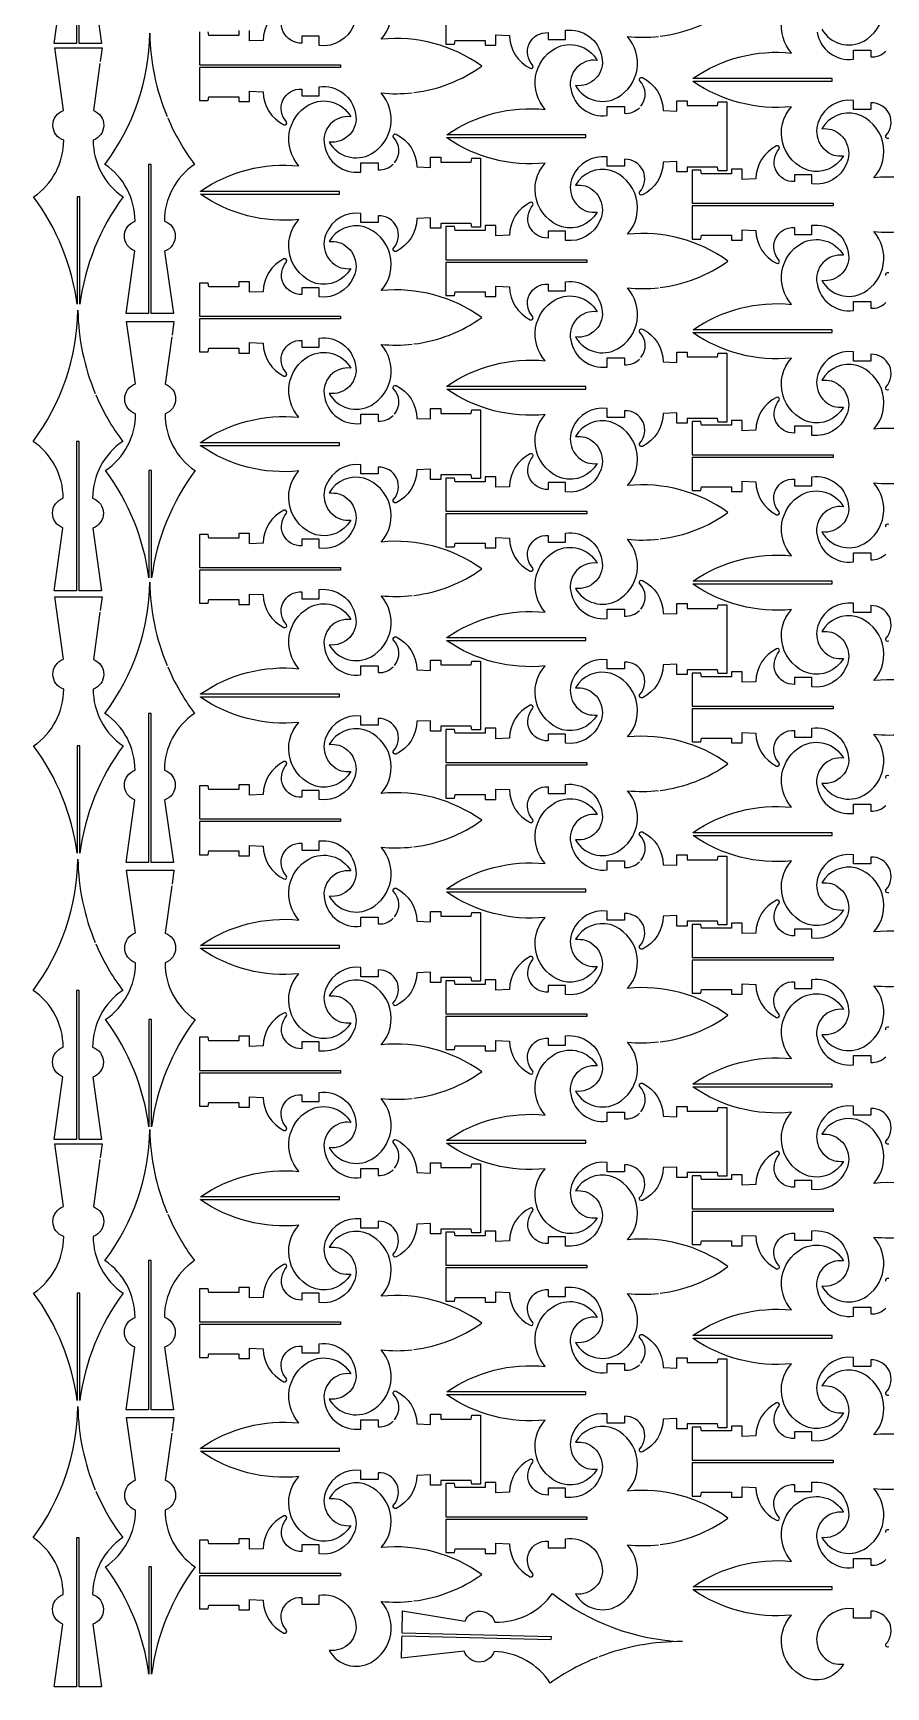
# Model space of a CAD drawing. Header units: millimetres. Extents: x 0 to 982, y 0 to 1994.
# Drawn here: x 0 to 499, y 5 to 972 of the extents above; entities that cross this region are included whole.
import ezdxf

# ---------------------------------------------------------------- set-up
doc = ezdxf.new("R2010")
doc.units = ezdxf.units.MM
doc.layers.get('0').update_dxf_attribs({"color": 70})

msp = doc.modelspace()

# ---------------------------------------------------------------- linework, layer by layer
for points in [[(36.68, 1080.13, 0.060023), (52.37, 1052.91, 0.24714), (34.78, 1019.75), (34.79, 1019.74, -0.716421), (34.91, 1002.25), (34.9, 1002.24), (40.02, 965.63, 0.000082), (26.96, 965.63), (26.96, 1052.9), (25.41, 1052.9), (25.41, 965.63), (12.35, 965.63), (17.48, 1002.28), (17.47, 1002.29, -0.706462), (17.58, 1019.7), (17.59, 1019.71, 0.248519), (0, 1052.91, 0.158189), (26.18, 1129.63, 0.095578), (36.35, 1080.93)], [(222.63, 936.88, 0.125752), (262.24, 952.38, 0.183089), (203.44, 968.08, 0.543378), (193.53, 1005.35, 0.342025)], [(461.1, 973.98, 0.411255), (485.63, 966.98, 0.476881), (491.44, 1002.67, 0.053172)], [(146.66, 986.67, 0.285476), (134.52, 967.43), (126.49, 967.09), (126.49, 973.15)], [(500.17, 910.04, -0.693962), (498.59, 911.73, 0.668348), (489.75, 930.89), (489.75, 926.91), (479.55, 926.91), (479.55, 932.26, 0.342044), (459.35, 920.44, 0.442806), (468, 900.39, 0.070962), (473.73, 899.94, -0.342025), (453.3, 891.35, -0.543378), (443.4, 928.63, -0.178253), (385.9, 943.4), (385.9, 943.56), (467.11, 943.56), (467.11, 945.11), (385.9, 945.11), (385.9, 945.25, -0.178238), (443.4, 960.03, -0.476881), (449.2, 995.73, -0.411255)], [(187.49, 976.27, -0.342044), (167.28, 964.45), (167.28, 969.8), (157.09, 969.8), (157.09, 965.82, -0.668348), (148.24, 984.98, 0.693962)], [(241.24, 984.6), (241.24, 965.26), (246.29, 965.26), (246.76, 967.42), (264.37, 967.42), (264.37, 964.61), (270.49, 964.61), (270.49, 970.66), (278.52, 970.32, 0.285657), (290.66, 951.08, 0.693962), (292.24, 952.77, -0.690194), (301.09, 971.93), (301.09, 967.95), (311.28, 967.95), (311.28, 973.3, -0.402273), (332.54, 957.53, -0.514022), (317.1, 940.98, 0.411255), (341.63, 933.98, 0.476881), (347.44, 969.67, 0.053172), (365.66, 969.77)], [(366.63, 969.88, 0.125752), (406.24, 985.38, 0.183089)], [(78.68, 922.13, 0.060023), (94.37, 894.91, 0.24714), (76.78, 861.75), (76.79, 861.74, -0.716421), (76.91, 844.25), (76.9, 844.24), (82.02, 807.63, 0.000082), (68.96, 807.63), (68.96, 894.9), (67.41, 894.9), (67.41, 807.63), (54.35, 807.63), (59.48, 844.28), (59.47, 844.29, -0.706462), (59.58, 861.7), (59.59, 861.71, 0.248519), (42, 894.91, 0.158189), (68.18, 971.63, 0.095578), (78.35, 922.93)], [(97.24, 972.5), (97.24, 953.15), (179.73, 953.15), (179.73, 951.6), (97.24, 951.6), (97.24, 932.26), (102.29, 932.26), (102.76, 934.42), (120.37, 934.42), (120.37, 931.61), (126.49, 931.61), (126.49, 937.66), (134.52, 937.32, 0.285657), (146.66, 918.08, 0.693962), (148.24, 919.77, -0.690194), (157.09, 938.93), (157.09, 934.95), (167.28, 934.95), (167.28, 940.3, -0.402273), (188.54, 924.53, -0.514022), (173.1, 907.98, 0.411255), (197.63, 900.98, 0.476881), (203.44, 936.67, 0.053172), (221.66, 936.77)], [(458.3, 972.18, 0.402273), (479.55, 956.41), (479.55, 961.76), (489.75, 961.76), (489.75, 957.77, 0.217338), (498.52, 961.06)], [(39.08, 953.98), (35.23, 926.48), (35.24, 926.46, -0.706462), (35.13, 909.06), (35.12, 909.05, 0.248519), (52.7, 875.85, 0.127449), (27.29, 813.08), (27.29, 875.85), (25.74, 875.85), (25.74, 813.08, 0.127449), (0.33, 875.85, 0.24714), (17.92, 909.01), (17.91, 909.02, -0.716421), (17.79, 926.5), (17.8, 926.52), (12.68, 963.13), (40.36, 963.13), (39.23, 955.1)], [(355.28, 928.9, 0.382105), (354.59, 943.94, -0.693962), (356.17, 945.62, -0.285657), (368.31, 926.39), (376.34, 926.05), (376.34, 932.1), (382.46, 932.1), (382.46, 929.29), (400.07, 929.29), (400.54, 931.45), (405.59, 931.45), (405.59, 891.21), (400.54, 891.21), (400.07, 893.37), (382.46, 893.37), (382.46, 890.56), (376.34, 890.56), (376.34, 896.61), (368.31, 896.27, -0.285476), (356.17, 877.04, -0.693962), (354.59, 878.73, 0.668348), (345.75, 897.89), (345.75, 893.91), (335.55, 893.91), (335.55, 899.26, 0.342044), (315.35, 887.44, 0.442806), (324, 867.39, 0.070962), (329.73, 866.94, -0.342025), (309.3, 858.35, -0.543378), (299.4, 895.63, -0.178253), (241.9, 910.4), (241.9, 910.56), (323.11, 910.56), (323.11, 912.11), (241.9, 912.11), (241.9, 912.25, -0.178238), (299.4, 927.03, -0.476881), (305.2, 962.73, -0.411255), (329.73, 955.73, 0.514022), (314.3, 939.18, 0.402273), (335.55, 923.41), (335.55, 928.76), (345.75, 928.76), (345.75, 924.77, 0.217338), (354.52, 928.06)], [(211.28, 895.9, 0.382105), (210.59, 910.94, -0.693962), (212.17, 912.62, -0.285657), (224.31, 893.39), (232.34, 893.05), (232.34, 899.1), (238.46, 899.1), (238.46, 896.29), (256.07, 896.29), (256.54, 898.45), (261.59, 898.45), (261.59, 858.21), (256.54, 858.21), (256.07, 860.37), (238.46, 860.37), (238.46, 857.56), (232.34, 857.56), (232.34, 863.61), (224.31, 863.27, -0.285476), (212.17, 844.04, -0.693962), (210.59, 845.73, 0.668348), (201.75, 864.89), (201.75, 860.91), (191.55, 860.91), (191.55, 866.26, 0.342044), (171.35, 854.44, 0.442806), (180, 834.39, 0.070962), (185.73, 833.94, -0.342025), (165.3, 825.35, -0.543378), (155.4, 862.63, -0.178253), (97.9, 877.4), (97.9, 877.56), (179.11, 877.56), (179.11, 879.11), (97.9, 879.11), (97.9, 879.25, -0.178238), (155.4, 894.03, -0.476881), (161.2, 929.73, -0.411255), (185.73, 922.73, 0.514022), (170.3, 906.18, 0.402273), (191.55, 890.41), (191.55, 895.76), (201.75, 895.76), (201.75, 891.77, 0.217338), (210.52, 895.06)], [(550.24, 871.38, 0.183089), (491.44, 887.08, 0.543378), (481.53, 924.35, 0.342025), (461.1, 915.77, -0.070962), (466.83, 915.32, -0.442806), (475.49, 895.27, -0.342044), (455.28, 883.45), (455.28, 888.8), (445.09, 888.8), (445.09, 884.82, -0.668348), (436.24, 903.98, 0.693962), (434.66, 905.67, 0.285476), (422.52, 886.43), (414.49, 886.09), (414.49, 892.15), (408.37, 892.15), (408.37, 889.33), (390.76, 889.33), (390.29, 891.5), (385.24, 891.5), (385.24, 872.15), (467.73, 872.15), (467.73, 870.6), (385.24, 870.6), (385.24, 851.26), (390.29, 851.26), (390.76, 853.42), (408.37, 853.42), (408.37, 850.61), (414.49, 850.61), (414.49, 856.66), (422.52, 856.32, 0.285657), (434.66, 837.08, 0.693962), (436.24, 838.77, -0.690194), (445.09, 857.93), (445.09, 853.95), (455.28, 853.95), (455.28, 859.3, -0.402273), (476.54, 843.53, -0.514022), (461.1, 826.98, 0.411255), (485.63, 819.98, 0.476881), (491.44, 855.67, 0.053172), (509.66, 855.77)], [(366.63, 822.88, 0.125752), (406.24, 838.38, 0.183089), (347.44, 854.08, 0.543378), (337.53, 891.35, 0.342025), (317.1, 882.77, -0.070962), (322.83, 882.32, -0.442806), (331.49, 862.27, -0.342044), (311.28, 850.45), (311.28, 855.8), (301.09, 855.8), (301.09, 851.82, -0.668348), (292.24, 870.98, 0.693962), (290.66, 872.67, 0.285476), (278.52, 853.43), (270.49, 853.09), (270.49, 859.15), (264.37, 859.15), (264.37, 856.33), (246.76, 856.33), (246.29, 858.5), (241.24, 858.5), (241.24, 839.15), (323.73, 839.15), (323.73, 837.6), (241.24, 837.6), (241.24, 818.26), (246.29, 818.26), (246.76, 820.42), (264.37, 820.42), (264.37, 817.61), (270.49, 817.61), (270.49, 823.66), (278.52, 823.32, 0.285657), (290.66, 804.08, 0.693962), (292.24, 805.77, -0.690194), (301.09, 824.93), (301.09, 820.95), (311.28, 820.95), (311.28, 826.3, -0.402273), (332.54, 810.53, -0.514022), (317.1, 793.98, 0.411255), (341.63, 786.98, 0.476881), (347.44, 822.67, 0.053172), (365.66, 822.77)], [(222.63, 789.88, 0.125752), (262.24, 805.38, 0.183089), (203.44, 821.08, 0.543378), (193.53, 858.35, 0.342025), (173.1, 849.77, -0.070962), (178.83, 849.32, -0.442806), (187.49, 829.27, -0.342044), (167.28, 817.45), (167.28, 822.8), (157.09, 822.8), (157.09, 818.82, -0.668348), (148.24, 837.98, 0.693962), (146.66, 839.67, 0.285476), (134.52, 820.43), (126.49, 820.09), (126.49, 826.15), (120.37, 826.15), (120.37, 823.33), (102.76, 823.33), (102.29, 825.5), (97.24, 825.5), (97.24, 806.15), (179.73, 806.15), (179.73, 804.6), (97.24, 804.6), (97.24, 785.26), (102.29, 785.26), (102.76, 787.42), (120.37, 787.42), (120.37, 784.61), (126.49, 784.61), (126.49, 790.66), (134.52, 790.32, 0.285657), (146.66, 771.08, 0.693962), (148.24, 772.77, -0.690194), (157.09, 791.93), (157.09, 787.95), (167.28, 787.95), (167.28, 793.3, -0.402273), (188.54, 777.53, -0.514022), (173.1, 760.98, 0.411255), (197.63, 753.98, 0.476881), (203.44, 789.67, 0.053172), (221.66, 789.77)], [(500.17, 763.04, -0.693962), (498.59, 764.73, 0.668348), (489.75, 783.89), (489.75, 779.91), (479.55, 779.91), (479.55, 785.26, 0.342044), (459.35, 773.44, 0.442806), (468, 753.39, 0.070962), (473.73, 752.94, -0.342025), (453.3, 744.35, -0.543378), (443.4, 781.63, -0.178253), (385.9, 796.4), (385.9, 796.56), (467.11, 796.56), (467.11, 798.11), (385.9, 798.11), (385.9, 798.25, -0.178238), (443.4, 813.03, -0.476881), (449.2, 848.73, -0.411255), (473.73, 841.73, 0.514022), (458.3, 825.18, 0.402273), (479.55, 809.41), (479.55, 814.76), (489.75, 814.76), (489.75, 810.77, 0.217338), (498.52, 814.06)], [(498.59, 829.94, -0.693962), (500.17, 831.62, -0.285657)], [(355.28, 781.9, 0.382105), (354.59, 796.94, -0.693962), (356.17, 798.62, -0.285657), (368.31, 779.39), (376.34, 779.05), (376.34, 785.1), (382.46, 785.1), (382.46, 782.29), (400.07, 782.29), (400.54, 784.45), (405.59, 784.45), (405.59, 744.21), (400.54, 744.21), (400.07, 746.37), (382.46, 746.37), (382.46, 743.56), (376.34, 743.56), (376.34, 749.61), (368.31, 749.27, -0.285476), (356.17, 730.04, -0.693962), (354.59, 731.73, 0.668348), (345.75, 750.89), (345.75, 746.91), (335.55, 746.91), (335.55, 752.26, 0.342044), (315.35, 740.44, 0.442806), (324, 720.39, 0.070962), (329.73, 719.94, -0.342025), (309.3, 711.35, -0.543378), (299.4, 748.63, -0.178253), (241.9, 763.4), (241.9, 763.56), (323.11, 763.56), (323.11, 765.11), (241.9, 765.11), (241.9, 765.25, -0.178238), (299.4, 780.03, -0.476881), (305.2, 815.73, -0.411255), (329.73, 808.73, 0.514022), (314.3, 792.18, 0.402273), (335.55, 776.41), (335.55, 781.76), (345.75, 781.76), (345.75, 777.77, 0.217338), (354.52, 781.06)], [(36.68, 760.13, 0.060023), (52.37, 732.91, 0.24714), (34.78, 699.75), (34.79, 699.74, -0.716421), (34.91, 682.25), (34.9, 682.24), (40.02, 645.63, 0.000082), (26.96, 645.63), (26.96, 732.9), (25.41, 732.9), (25.41, 645.63), (12.35, 645.63), (17.48, 682.28), (17.47, 682.29, -0.706462), (17.58, 699.7), (17.59, 699.71, 0.248519), (0, 732.91, 0.158189), (26.18, 809.63, 0.095578), (36.35, 760.93)], [(81.08, 793.98), (77.23, 766.48), (77.24, 766.46, -0.706462), (77.13, 749.06), (77.12, 749.05, 0.248519), (94.7, 715.85, 0.127449), (69.29, 653.08), (69.29, 715.85), (67.74, 715.85), (67.74, 653.08, 0.127449), (42.33, 715.85, 0.24714), (59.92, 749.01), (59.91, 749.02, -0.716421), (59.79, 766.5), (59.8, 766.52), (54.68, 803.13), (82.36, 803.13), (81.23, 795.1)], [(211.28, 748.9, 0.382105), (210.59, 763.94, -0.693962), (212.17, 765.62, -0.285657), (224.31, 746.39), (232.34, 746.05), (232.34, 752.1), (238.46, 752.1), (238.46, 749.29), (256.07, 749.29), (256.54, 751.45), (261.59, 751.45), (261.59, 711.21), (256.54, 711.21), (256.07, 713.37), (238.46, 713.37), (238.46, 710.56), (232.34, 710.56), (232.34, 716.61), (224.31, 716.27, -0.285476), (212.17, 697.04, -0.693962), (210.59, 698.73, 0.668348), (201.75, 717.89), (201.75, 713.91), (191.55, 713.91), (191.55, 719.26, 0.342044), (171.35, 707.44, 0.442806), (180, 687.39, 0.070962), (185.73, 686.94, -0.342025), (165.3, 678.35, -0.543378), (155.4, 715.63, -0.178253), (97.9, 730.4), (97.9, 730.56), (179.11, 730.56), (179.11, 732.11), (97.9, 732.11), (97.9, 732.25, -0.178238), (155.4, 747.03, -0.476881), (161.2, 782.73, -0.411255), (185.73, 775.73, 0.514022), (170.3, 759.18, 0.402273), (191.55, 743.41), (191.55, 748.76), (201.75, 748.76), (201.75, 744.77, 0.217338), (210.52, 748.06)], [(550.24, 724.38, 0.183089), (491.44, 740.08, 0.543378), (481.53, 777.35, 0.342025), (461.1, 768.77, -0.070962), (466.83, 768.32, -0.442806), (475.49, 748.27, -0.342044), (455.28, 736.45), (455.28, 741.8), (445.09, 741.8), (445.09, 737.82, -0.668348), (436.24, 756.98, 0.693962), (434.66, 758.67, 0.285476), (422.52, 739.43), (414.49, 739.09), (414.49, 745.15), (408.37, 745.15), (408.37, 742.33), (390.76, 742.33), (390.29, 744.5), (385.24, 744.5), (385.24, 725.15), (467.73, 725.15), (467.73, 723.6), (385.24, 723.6), (385.24, 704.26), (390.29, 704.26), (390.76, 706.42), (408.37, 706.42), (408.37, 703.61), (414.49, 703.61), (414.49, 709.66), (422.52, 709.32, 0.285657), (434.66, 690.08, 0.693962), (436.24, 691.77, -0.690194), (445.09, 710.93), (445.09, 706.95), (455.28, 706.95), (455.28, 712.3, -0.402273), (476.54, 696.53, -0.514022), (461.1, 679.98, 0.411255), (485.63, 672.98, 0.476881), (491.44, 708.67, 0.053172), (509.66, 708.77)], [(366.63, 675.88, 0.125752), (406.24, 691.38, 0.183089), (347.44, 707.08, 0.543378), (337.53, 744.35, 0.342025), (317.1, 735.77, -0.070962), (322.83, 735.32, -0.442806), (331.49, 715.27, -0.342044), (311.28, 703.45), (311.28, 708.8), (301.09, 708.8), (301.09, 704.82, -0.668348), (292.24, 723.98, 0.693962), (290.66, 725.67, 0.285476), (278.52, 706.43), (270.49, 706.09), (270.49, 712.15), (264.37, 712.15), (264.37, 709.33), (246.76, 709.33), (246.29, 711.5), (241.24, 711.5), (241.24, 692.15), (323.73, 692.15), (323.73, 690.6), (241.24, 690.6), (241.24, 671.26), (246.29, 671.26), (246.76, 673.42), (264.37, 673.42), (264.37, 670.61), (270.49, 670.61), (270.49, 676.66), (278.52, 676.32, 0.285657), (290.66, 657.08, 0.693962), (292.24, 658.77, -0.690194), (301.09, 677.93), (301.09, 673.95), (311.28, 673.95), (311.28, 679.3, -0.402273), (332.54, 663.53, -0.514022), (317.1, 646.98, 0.411255), (341.63, 639.98, 0.476881), (347.44, 675.67, 0.053172), (365.66, 675.77)], [(222.63, 642.88, 0.125752), (262.24, 658.38, 0.183089), (203.44, 674.08, 0.543378), (193.53, 711.35, 0.342025), (173.1, 702.77, -0.070962), (178.83, 702.32, -0.442806), (187.49, 682.27, -0.342044), (167.28, 670.45), (167.28, 675.8), (157.09, 675.8), (157.09, 671.82, -0.668348), (148.24, 690.98, 0.693962), (146.66, 692.67, 0.285476), (134.52, 673.43), (126.49, 673.09), (126.49, 679.15), (120.37, 679.15), (120.37, 676.33), (102.76, 676.33), (102.29, 678.5), (97.24, 678.5), (97.24, 659.15), (179.73, 659.15), (179.73, 657.6), (97.24, 657.6), (97.24, 638.26), (102.29, 638.26), (102.76, 640.42), (120.37, 640.42), (120.37, 637.61), (126.49, 637.61), (126.49, 643.66), (134.52, 643.32, 0.285657), (146.66, 624.08, 0.693962), (148.24, 625.77, -0.690194), (157.09, 644.93), (157.09, 640.95), (167.28, 640.95), (167.28, 646.3, -0.402273), (188.54, 630.53, -0.514022), (173.1, 613.98, 0.411255), (197.63, 606.98, 0.476881), (203.44, 642.67, 0.053172), (221.66, 642.77)], [(500.17, 616.04, -0.693962), (498.59, 617.73, 0.668348), (489.75, 636.89), (489.75, 632.91), (479.55, 632.91), (479.55, 638.26, 0.342044), (459.35, 626.44, 0.442806), (468, 606.39, 0.070962), (473.73, 605.94, -0.342025), (453.3, 597.35, -0.543378), (443.4, 634.63, -0.178253), (385.9, 649.4), (385.9, 649.56), (467.11, 649.56), (467.11, 651.11), (385.9, 651.11), (385.9, 651.25, -0.178238), (443.4, 666.03, -0.476881), (449.2, 701.73, -0.411255), (473.73, 694.73, 0.514022), (458.3, 678.18, 0.402273), (479.55, 662.41), (479.55, 667.76), (489.75, 667.76), (489.75, 663.77, 0.217338), (498.52, 667.06)], [(498.59, 682.94, -0.693962), (500.17, 684.62, -0.285657)], [(355.28, 634.9, 0.382105), (354.59, 649.94, -0.693962), (356.17, 651.62, -0.285657), (368.31, 632.39), (376.34, 632.05), (376.34, 638.1), (382.46, 638.1), (382.46, 635.29), (400.07, 635.29), (400.54, 637.45), (405.59, 637.45), (405.59, 597.21), (400.54, 597.21), (400.07, 599.37), (382.46, 599.37), (382.46, 596.56), (376.34, 596.56), (376.34, 602.61), (368.31, 602.27, -0.285476), (356.17, 583.04, -0.693962), (354.59, 584.73, 0.668348), (345.75, 603.89), (345.75, 599.91), (335.55, 599.91), (335.55, 605.26, 0.342044), (315.35, 593.44, 0.442806), (324, 573.39, 0.070962), (329.73, 572.94, -0.342025), (309.3, 564.35, -0.543378), (299.4, 601.63, -0.178253), (241.9, 616.4), (241.9, 616.56), (323.11, 616.56), (323.11, 618.11), (241.9, 618.11), (241.9, 618.25, -0.178238), (299.4, 633.03, -0.476881), (305.2, 668.73, -0.411255), (329.73, 661.73, 0.514022), (314.3, 645.18, 0.402273), (335.55, 629.41), (335.55, 634.76), (345.75, 634.76), (345.75, 630.77, 0.217338), (354.52, 634.06)], [(78.68, 601.13, 0.060023), (94.37, 573.91, 0.24714), (76.78, 540.75), (76.79, 540.74, -0.716421), (76.91, 523.25), (76.9, 523.24), (82.02, 486.63, 0.000082), (68.96, 486.63), (68.96, 573.9), (67.41, 573.9), (67.41, 486.63), (54.35, 486.63), (59.48, 523.28), (59.47, 523.29, -0.706462), (59.58, 540.7), (59.59, 540.71, 0.248519), (42, 573.91, 0.158189), (68.18, 650.63, 0.095578), (78.35, 601.93)], [(39.08, 632.98), (35.23, 605.48), (35.24, 605.46, -0.706462), (35.13, 588.06), (35.12, 588.05, 0.248519), (52.7, 554.85, 0.127449), (27.29, 492.08), (27.29, 554.85), (25.74, 554.85), (25.74, 492.08, 0.127449), (0.33, 554.85, 0.24714), (17.92, 588.01), (17.91, 588.02, -0.716421), (17.79, 605.5), (17.8, 605.52), (12.68, 642.13), (40.36, 642.13), (39.23, 634.1)], [(211.28, 601.9, 0.382105), (210.59, 616.94, -0.693962), (212.17, 618.62, -0.285657), (224.31, 599.39), (232.34, 599.05), (232.34, 605.1), (238.46, 605.1), (238.46, 602.29), (256.07, 602.29), (256.54, 604.45), (261.59, 604.45), (261.59, 564.21), (256.54, 564.21), (256.07, 566.37), (238.46, 566.37), (238.46, 563.56), (232.34, 563.56), (232.34, 569.61), (224.31, 569.27, -0.285476), (212.17, 550.04, -0.693962), (210.59, 551.73, 0.668348), (201.75, 570.89), (201.75, 566.91), (191.55, 566.91), (191.55, 572.26, 0.342044), (171.35, 560.44, 0.442806), (180, 540.39, 0.070962), (185.73, 539.94, -0.342025), (165.3, 531.35, -0.543378), (155.4, 568.63, -0.178253), (97.9, 583.4), (97.9, 583.56), (179.11, 583.56), (179.11, 585.11), (97.9, 585.11), (97.9, 585.25, -0.178238), (155.4, 600.03, -0.476881), (161.2, 635.73, -0.411255), (185.73, 628.73, 0.514022), (170.3, 612.18, 0.402273), (191.55, 596.41), (191.55, 601.76), (201.75, 601.76), (201.75, 597.77, 0.217338), (210.52, 601.06)], [(550.24, 577.38, 0.183089), (491.44, 593.08, 0.543378), (481.53, 630.35, 0.342025), (461.1, 621.77, -0.070962), (466.83, 621.32, -0.442806), (475.49, 601.27, -0.342044), (455.28, 589.45), (455.28, 594.8), (445.09, 594.8), (445.09, 590.82, -0.668348), (436.24, 609.98, 0.693962), (434.66, 611.67, 0.285476), (422.52, 592.43), (414.49, 592.09), (414.49, 598.15), (408.37, 598.15), (408.37, 595.33), (390.76, 595.33), (390.29, 597.5), (385.24, 597.5), (385.24, 578.15), (467.73, 578.15), (467.73, 576.6), (385.24, 576.6), (385.24, 557.26), (390.29, 557.26), (390.76, 559.42), (408.37, 559.42), (408.37, 556.61), (414.49, 556.61), (414.49, 562.66), (422.52, 562.32, 0.285657), (434.66, 543.08, 0.693962), (436.24, 544.77, -0.690194), (445.09, 563.93), (445.09, 559.95), (455.28, 559.95), (455.28, 565.3, -0.402273), (476.54, 549.53, -0.514022), (461.1, 532.98, 0.411255), (485.63, 525.98, 0.476881), (491.44, 561.67, 0.053172), (509.66, 561.77)], [(366.63, 528.88, 0.125752), (406.24, 544.38, 0.183089), (347.44, 560.08, 0.543378), (337.53, 597.35, 0.342025), (317.1, 588.77, -0.070962), (322.83, 588.32, -0.442806), (331.49, 568.27, -0.342044), (311.28, 556.45), (311.28, 561.8), (301.09, 561.8), (301.09, 557.82, -0.668348), (292.24, 576.98, 0.693962), (290.66, 578.67, 0.285476), (278.52, 559.43), (270.49, 559.09), (270.49, 565.15), (264.37, 565.15), (264.37, 562.33), (246.76, 562.33), (246.29, 564.5), (241.24, 564.5), (241.24, 545.15), (323.73, 545.15), (323.73, 543.6), (241.24, 543.6), (241.24, 524.26), (246.29, 524.26), (246.76, 526.42), (264.37, 526.42), (264.37, 523.61), (270.49, 523.61), (270.49, 529.66), (278.52, 529.32, 0.285657), (290.66, 510.08, 0.693962), (292.24, 511.77, -0.690194), (301.09, 530.93), (301.09, 526.95), (311.28, 526.95), (311.28, 532.3, -0.402273), (332.54, 516.53, -0.514022), (317.1, 499.98, 0.411255), (341.63, 492.98, 0.476881), (347.44, 528.67, 0.053172), (365.66, 528.77)], [(222.63, 495.88, 0.125752), (262.24, 511.38, 0.183089), (203.44, 527.08, 0.543378), (193.53, 564.35, 0.342025), (173.1, 555.77, -0.070962), (178.83, 555.32, -0.442806), (187.49, 535.27, -0.342044), (167.28, 523.45), (167.28, 528.8), (157.09, 528.8), (157.09, 524.82, -0.668348), (148.24, 543.98, 0.693962), (146.66, 545.67, 0.285476), (134.52, 526.43), (126.49, 526.09), (126.49, 532.15), (120.37, 532.15), (120.37, 529.33), (102.76, 529.33), (102.29, 531.5), (97.24, 531.5), (97.24, 512.15), (179.73, 512.15), (179.73, 510.6), (97.24, 510.6), (97.24, 491.26), (102.29, 491.26), (102.76, 493.42), (120.37, 493.42), (120.37, 490.61), (126.49, 490.61), (126.49, 496.66), (134.52, 496.32, 0.285657), (146.66, 477.08, 0.693962), (148.24, 478.77, -0.690194), (157.09, 497.93), (157.09, 493.95), (167.28, 493.95), (167.28, 499.3, -0.402273), (188.54, 483.53, -0.514022), (173.1, 466.98, 0.411255), (197.63, 459.98, 0.476881), (203.44, 495.67, 0.053172), (221.66, 495.77)], [(500.17, 469.04, -0.693962), (498.59, 470.73, 0.668348), (489.75, 489.89), (489.75, 485.91), (479.55, 485.91), (479.55, 491.26, 0.342044), (459.35, 479.44, 0.442806), (468, 459.39, 0.070962), (473.73, 458.94, -0.342025), (453.3, 450.35, -0.543378), (443.4, 487.63, -0.178253), (385.9, 502.4), (385.9, 502.56), (467.11, 502.56), (467.11, 504.11), (385.9, 504.11), (385.9, 504.25, -0.178238), (443.4, 519.03, -0.476881), (449.2, 554.73, -0.411255), (473.73, 547.73, 0.514022), (458.3, 531.18, 0.402273), (479.55, 515.41), (479.55, 520.76), (489.75, 520.76), (489.75, 516.77, 0.217338), (498.52, 520.06)], [(498.59, 535.94, -0.693962), (500.17, 537.62, -0.285657)], [(355.28, 487.9, 0.382105), (354.59, 502.94, -0.693962), (356.17, 504.62, -0.285657), (368.31, 485.39), (376.34, 485.05), (376.34, 491.1), (382.46, 491.1), (382.46, 488.29), (400.07, 488.29), (400.54, 490.45), (405.59, 490.45), (405.59, 450.21), (400.54, 450.21), (400.07, 452.37), (382.46, 452.37), (382.46, 449.56), (376.34, 449.56), (376.34, 455.61), (368.31, 455.27, -0.285476), (356.17, 436.04, -0.693962), (354.59, 437.73, 0.668348), (345.75, 456.89), (345.75, 452.91), (335.55, 452.91), (335.55, 458.26, 0.342044), (315.35, 446.44, 0.442806), (324, 426.39, 0.070962), (329.73, 425.94, -0.342025), (309.3, 417.35, -0.543378), (299.4, 454.63, -0.178253), (241.9, 469.4), (241.9, 469.56), (323.11, 469.56), (323.11, 471.11), (241.9, 471.11), (241.9, 471.25, -0.178238), (299.4, 486.03, -0.476881), (305.2, 521.73, -0.411255), (329.73, 514.73, 0.514022), (314.3, 498.18, 0.402273), (335.55, 482.41), (335.55, 487.76), (345.75, 487.76), (345.75, 483.77, 0.217338), (354.52, 487.06)], [(36.68, 439.13, 0.060023), (52.37, 411.91, 0.24714), (34.78, 378.75), (34.79, 378.74, -0.716421), (34.91, 361.25), (34.9, 361.24), (40.02, 324.63, 0.000082), (26.96, 324.63), (26.96, 411.9), (25.41, 411.9), (25.41, 324.63), (12.35, 324.63), (17.48, 361.28), (17.47, 361.29, -0.706462), (17.58, 378.7), (17.59, 378.71, 0.248519), (0, 411.91, 0.158189), (26.18, 488.63, 0.095578), (36.35, 439.93)], [(211.28, 454.9, 0.382105), (210.59, 469.94, -0.693962), (212.17, 471.62, -0.285657), (224.31, 452.39), (232.34, 452.05), (232.34, 458.1), (238.46, 458.1), (238.46, 455.29), (256.07, 455.29), (256.54, 457.45), (261.59, 457.45), (261.59, 417.21), (256.54, 417.21), (256.07, 419.37), (238.46, 419.37), (238.46, 416.56), (232.34, 416.56), (232.34, 422.61), (224.31, 422.27, -0.285476), (212.17, 403.04, -0.693962), (210.59, 404.73, 0.668348), (201.75, 423.89), (201.75, 419.91), (191.55, 419.91), (191.55, 425.26, 0.342044), (171.35, 413.44, 0.442806), (180, 393.39, 0.070962), (185.73, 392.94, -0.342025), (165.3, 384.35, -0.543378), (155.4, 421.63, -0.178253), (97.9, 436.4), (97.9, 436.56), (179.11, 436.56), (179.11, 438.11), (97.9, 438.11), (97.9, 438.25, -0.178238), (155.4, 453.03, -0.476881), (161.2, 488.73, -0.411255), (185.73, 481.73, 0.514022), (170.3, 465.18, 0.402273), (191.55, 449.41), (191.55, 454.76), (201.75, 454.76), (201.75, 450.77, 0.217338), (210.52, 454.06)], [(550.24, 430.38, 0.183089), (491.44, 446.08, 0.543378), (481.53, 483.35, 0.342025), (461.1, 474.77, -0.070962), (466.83, 474.32, -0.442806), (475.49, 454.27, -0.342044), (455.28, 442.45), (455.28, 447.8), (445.09, 447.8), (445.09, 443.82, -0.668348), (436.24, 462.98, 0.693962), (434.66, 464.67, 0.285476), (422.52, 445.43), (414.49, 445.09), (414.49, 451.15), (408.37, 451.15), (408.37, 448.33), (390.76, 448.33), (390.29, 450.5), (385.24, 450.5), (385.24, 431.15), (467.73, 431.15), (467.73, 429.6), (385.24, 429.6), (385.24, 410.26), (390.29, 410.26), (390.76, 412.42), (408.37, 412.42), (408.37, 409.61), (414.49, 409.61), (414.49, 415.66), (422.52, 415.32, 0.285657), (434.66, 396.08, 0.693962), (436.24, 397.77, -0.690194), (445.09, 416.93), (445.09, 412.95), (455.28, 412.95), (455.28, 418.3, -0.402273), (476.54, 402.53, -0.514022), (461.1, 385.98, 0.411255), (485.63, 378.98, 0.476881), (491.44, 414.67, 0.053172), (509.66, 414.77)], [(81.08, 472.98), (77.23, 445.48), (77.24, 445.46, -0.706462), (77.13, 428.06), (77.12, 428.05, 0.248519), (94.7, 394.85, 0.127449), (69.29, 332.08), (69.29, 394.85), (67.74, 394.85), (67.74, 332.08, 0.127449), (42.33, 394.85, 0.24714), (59.92, 428.01), (59.91, 428.02, -0.716421), (59.79, 445.5), (59.8, 445.52), (54.68, 482.13), (82.36, 482.13), (81.23, 474.1)], [(366.63, 381.88, 0.125752), (406.24, 397.38, 0.183089), (347.44, 413.08, 0.543378), (337.53, 450.35, 0.342025), (317.1, 441.77, -0.070962), (322.83, 441.32, -0.442806), (331.49, 421.27, -0.342044), (311.28, 409.45), (311.28, 414.8), (301.09, 414.8), (301.09, 410.82, -0.668348), (292.24, 429.98, 0.693962), (290.66, 431.67, 0.285476), (278.52, 412.43), (270.49, 412.09), (270.49, 418.15), (264.37, 418.15), (264.37, 415.33), (246.76, 415.33), (246.29, 417.5), (241.24, 417.5), (241.24, 398.15), (323.73, 398.15), (323.73, 396.6), (241.24, 396.6), (241.24, 377.26), (246.29, 377.26), (246.76, 379.42), (264.37, 379.42), (264.37, 376.61), (270.49, 376.61), (270.49, 382.66), (278.52, 382.32, 0.285657), (290.66, 363.08, 0.693962), (292.24, 364.77, -0.690194), (301.09, 383.93), (301.09, 379.95), (311.28, 379.95), (311.28, 385.3, -0.402273), (332.54, 369.53, -0.514022), (317.1, 352.98, 0.411255), (341.63, 345.98, 0.476881), (347.44, 381.67, 0.053172), (365.66, 381.77)], [(222.63, 348.88, 0.125752), (262.24, 364.38, 0.183089), (203.44, 380.08, 0.543378), (193.53, 417.35, 0.342025), (173.1, 408.77, -0.070962), (178.83, 408.32, -0.442806), (187.49, 388.27, -0.342044), (167.28, 376.45), (167.28, 381.8), (157.09, 381.8), (157.09, 377.82, -0.668348), (148.24, 396.98, 0.693962), (146.66, 398.67, 0.285476), (134.52, 379.43), (126.49, 379.09), (126.49, 385.15), (120.37, 385.15), (120.37, 382.33), (102.76, 382.33), (102.29, 384.5), (97.24, 384.5), (97.24, 365.15), (179.73, 365.15), (179.73, 363.6), (97.24, 363.6), (97.24, 344.26), (102.29, 344.26), (102.76, 346.42), (120.37, 346.42), (120.37, 343.61), (126.49, 343.61), (126.49, 349.66), (134.52, 349.32, 0.285657), (146.66, 330.08, 0.693962), (148.24, 331.77, -0.690194), (157.09, 350.93), (157.09, 346.95), (167.28, 346.95), (167.28, 352.3, -0.402273), (188.54, 336.53, -0.514022), (173.1, 319.98, 0.411255), (197.63, 312.98, 0.476881), (203.44, 348.67, 0.053172), (221.66, 348.77)], [(500.17, 322.04, -0.693962), (498.59, 323.73, 0.668348), (489.75, 342.89), (489.75, 338.91), (479.55, 338.91), (479.55, 344.26, 0.342044), (459.35, 332.44, 0.442806), (468, 312.39, 0.070962), (473.73, 311.94, -0.342025), (453.3, 303.35, -0.543378), (443.4, 340.63, -0.178253), (385.9, 355.4), (385.9, 355.56), (467.11, 355.56), (467.11, 357.11), (385.9, 357.11), (385.9, 357.25, -0.178238), (443.4, 372.03, -0.476881), (449.2, 407.73, -0.411255), (473.73, 400.73, 0.514022), (458.3, 384.18, 0.402273), (479.55, 368.41), (479.55, 373.76), (489.75, 373.76), (489.75, 369.77, 0.217338), (498.52, 373.06)], [(498.59, 388.94, -0.693962), (500.17, 390.62, -0.285657)], [(355.28, 340.9, 0.382105), (354.59, 355.94, -0.693962), (356.17, 357.62, -0.285657), (368.31, 338.39), (376.34, 338.05), (376.34, 344.1), (382.46, 344.1), (382.46, 341.29), (400.07, 341.29), (400.54, 343.45), (405.59, 343.45), (405.59, 303.21), (400.54, 303.21), (400.07, 305.37), (382.46, 305.37), (382.46, 302.56), (376.34, 302.56), (376.34, 308.61), (368.31, 308.27, -0.285476), (356.17, 289.04, -0.693962), (354.59, 290.73, 0.668348), (345.75, 309.89), (345.75, 305.91), (335.55, 305.91), (335.55, 311.26, 0.342044), (315.35, 299.44, 0.442806), (324, 279.39, 0.070962), (329.73, 278.94, -0.342025), (309.3, 270.35, -0.543378), (299.4, 307.63, -0.178253), (241.9, 322.4), (241.9, 322.56), (323.11, 322.56), (323.11, 324.11), (241.9, 324.11), (241.9, 324.25, -0.178238), (299.4, 339.03, -0.476881), (305.2, 374.73, -0.411255), (329.73, 367.73, 0.514022), (314.3, 351.18, 0.402273), (335.55, 335.41), (335.55, 340.76), (345.75, 340.76), (345.75, 336.77, 0.217338), (354.52, 340.06)], [(211.28, 307.9, 0.382105), (210.59, 322.94, -0.693962), (212.17, 324.62, -0.285657), (224.31, 305.39), (232.34, 305.05), (232.34, 311.1), (238.46, 311.1), (238.46, 308.29), (256.07, 308.29), (256.54, 310.45), (261.59, 310.45), (261.59, 270.21), (256.54, 270.21), (256.07, 272.37), (238.46, 272.37), (238.46, 269.56), (232.34, 269.56), (232.34, 275.61), (224.31, 275.27, -0.285476), (212.17, 256.04, -0.693962), (210.59, 257.73, 0.668348), (201.75, 276.89), (201.75, 272.91), (191.55, 272.91), (191.55, 278.26, 0.342044), (171.35, 266.44, 0.442806), (180, 246.39, 0.070962), (185.73, 245.94, -0.342025), (165.3, 237.35, -0.543378), (155.4, 274.63, -0.178253), (97.9, 289.4), (97.9, 289.56), (179.11, 289.56), (179.11, 291.11), (97.9, 291.11), (97.9, 291.25, -0.178238), (155.4, 306.03, -0.476881), (161.2, 341.73, -0.411255), (185.73, 334.73, 0.514022), (170.3, 318.18, 0.402273), (191.55, 302.41), (191.55, 307.76), (201.75, 307.76), (201.75, 303.77, 0.217338), (210.52, 307.06)], [(78.68, 281.13, 0.060023), (94.37, 253.91, 0.24714), (76.78, 220.75), (76.79, 220.74, -0.716421), (76.91, 203.25), (76.9, 203.24), (82.02, 166.63, 0.000082), (68.96, 166.63), (68.96, 253.9), (67.41, 253.9), (67.41, 166.63), (54.35, 166.63), (59.48, 203.28), (59.47, 203.29, -0.706462), (59.58, 220.7), (59.59, 220.71, 0.248519), (42, 253.91, 0.158189), (68.18, 330.63, 0.095578), (78.35, 281.93)], [(550.24, 283.38, 0.183089), (491.44, 299.08, 0.543378), (481.53, 336.35, 0.342025), (461.1, 327.77, -0.070962), (466.83, 327.32, -0.442806), (475.49, 307.27, -0.342044), (455.28, 295.45), (455.28, 300.8), (445.09, 300.8), (445.09, 296.82, -0.668348), (436.24, 315.98, 0.693962), (434.66, 317.67, 0.285476), (422.52, 298.43), (414.49, 298.09), (414.49, 304.15), (408.37, 304.15), (408.37, 301.33), (390.76, 301.33), (390.29, 303.5), (385.24, 303.5), (385.24, 284.15), (467.73, 284.15), (467.73, 282.6), (385.24, 282.6), (385.24, 263.26), (390.29, 263.26), (390.76, 265.42), (408.37, 265.42), (408.37, 262.61), (414.49, 262.61), (414.49, 268.66), (422.52, 268.32, 0.285657), (434.66, 249.08, 0.693962), (436.24, 250.77, -0.690194), (445.09, 269.93), (445.09, 265.95), (455.28, 265.95), (455.28, 271.3, -0.402273), (476.54, 255.53, -0.514022), (461.1, 238.98, 0.411255), (485.63, 231.98, 0.476881), (491.44, 267.67, 0.053172), (509.66, 267.77)], [(39.08, 312.98), (35.23, 285.48), (35.24, 285.46, -0.706462), (35.13, 268.06), (35.12, 268.05, 0.248519), (52.7, 234.85, 0.127449), (27.29, 172.08), (27.29, 234.85), (25.74, 234.85), (25.74, 172.08, 0.127449), (0.33, 234.85, 0.24714), (17.92, 268.01), (17.91, 268.02, -0.716421), (17.79, 285.5), (17.8, 285.52), (12.68, 322.13), (40.36, 322.13), (39.23, 314.1)], [(366.63, 234.88, 0.125752), (406.24, 250.38, 0.183089), (347.44, 266.08, 0.543378), (337.53, 303.35, 0.342025), (317.1, 294.77, -0.070962), (322.83, 294.32, -0.442806), (331.49, 274.27, -0.342044), (311.28, 262.45), (311.28, 267.8), (301.09, 267.8), (301.09, 263.82, -0.668348), (292.24, 282.98, 0.693962), (290.66, 284.67, 0.285476), (278.52, 265.43), (270.49, 265.09), (270.49, 271.15), (264.37, 271.15), (264.37, 268.33), (246.76, 268.33), (246.29, 270.5), (241.24, 270.5), (241.24, 251.15), (323.73, 251.15), (323.73, 249.6), (241.24, 249.6), (241.24, 230.26), (246.29, 230.26), (246.76, 232.42), (264.37, 232.42), (264.37, 229.61), (270.49, 229.61), (270.49, 235.66), (278.52, 235.32, 0.285657), (290.66, 216.08, 0.693962), (292.24, 217.77, -0.690194), (301.09, 236.93), (301.09, 232.95), (311.28, 232.95), (311.28, 238.3, -0.402273), (332.54, 222.53, -0.514022), (317.1, 205.98, 0.411255), (341.63, 198.98, 0.476881), (347.44, 234.67, 0.053172), (365.66, 234.77)], [(222.63, 201.88, 0.125752), (262.24, 217.38, 0.183089), (203.44, 233.08, 0.543378), (193.53, 270.35, 0.342025), (173.1, 261.77, -0.070962), (178.83, 261.32, -0.442806), (187.49, 241.27, -0.342044), (167.28, 229.45), (167.28, 234.8), (157.09, 234.8), (157.09, 230.82, -0.668348), (148.24, 249.98, 0.693962), (146.66, 251.67, 0.285476), (134.52, 232.43), (126.49, 232.09), (126.49, 238.15), (120.37, 238.15), (120.37, 235.33), (102.76, 235.33), (102.29, 237.5), (97.24, 237.5), (97.24, 218.15), (179.73, 218.15), (179.73, 216.6), (97.24, 216.6), (97.24, 197.26), (102.29, 197.26), (102.76, 199.42), (120.37, 199.42), (120.37, 196.61), (126.49, 196.61), (126.49, 202.66), (134.52, 202.32, 0.285657), (146.66, 183.08, 0.693962), (148.24, 184.77, -0.690194), (157.09, 203.93), (157.09, 199.95), (167.28, 199.95), (167.28, 205.3, -0.402273), (188.54, 189.53, -0.514022), (173.1, 172.98, 0.411255), (197.63, 165.98, 0.476881), (203.44, 201.67, 0.053172), (221.66, 201.77)], [(500.17, 175.04, -0.693962), (498.59, 176.73, 0.668348), (489.75, 195.89), (489.75, 191.91), (479.55, 191.91), (479.55, 197.26, 0.342044), (459.35, 185.44, 0.442806), (468, 165.39, 0.070962), (473.73, 164.94, -0.342025), (453.3, 156.35, -0.543378), (443.4, 193.63, -0.178253), (385.9, 208.4), (385.9, 208.56), (467.11, 208.56), (467.11, 210.11), (385.9, 210.11), (385.9, 210.25, -0.178238), (443.4, 225.03, -0.476881), (449.2, 260.73, -0.411255), (473.73, 253.73, 0.514022), (458.3, 237.18, 0.402273), (479.55, 221.41), (479.55, 226.76), (489.75, 226.76), (489.75, 222.77, 0.217338), (498.52, 226.06)], [(498.59, 241.94, -0.693962), (500.17, 243.62, -0.285657)], [(355.28, 193.9, 0.382105), (354.59, 208.94, -0.693962), (356.17, 210.62, -0.285657), (368.31, 191.39), (376.34, 191.05), (376.34, 197.1), (382.46, 197.1), (382.46, 194.29), (400.07, 194.29), (400.54, 196.45), (405.59, 196.45), (405.59, 156.21), (400.54, 156.21), (400.07, 158.37), (382.46, 158.37), (382.46, 155.56), (376.34, 155.56), (376.34, 161.61), (368.31, 161.27, -0.285476), (356.17, 142.04, -0.693962), (354.59, 143.73, 0.668348), (345.75, 162.89), (345.75, 158.91), (335.55, 158.91), (335.55, 164.26, 0.342044), (315.35, 152.44, 0.442806), (324, 132.39, 0.070962), (329.73, 131.94, -0.342025), (309.3, 123.35, -0.543378), (299.4, 160.63, -0.178253), (241.9, 175.4), (241.9, 175.56), (323.11, 175.56), (323.11, 177.11), (241.9, 177.11), (241.9, 177.25, -0.178238), (299.4, 192.03, -0.476881), (305.2, 227.73, -0.411255), (329.73, 220.73, 0.514022), (314.3, 204.18, 0.402273), (335.55, 188.41), (335.55, 193.76), (345.75, 193.76), (345.75, 189.77, 0.217338), (354.52, 193.06)], [(211.28, 160.9, 0.382105), (210.59, 175.94, -0.693962), (212.17, 177.62, -0.285657), (224.31, 158.39), (232.34, 158.05), (232.34, 164.1), (238.46, 164.1), (238.46, 161.29), (256.07, 161.29), (256.54, 163.45), (261.59, 163.45), (261.59, 123.21), (256.54, 123.21), (256.07, 125.37), (238.46, 125.37), (238.46, 122.56), (232.34, 122.56), (232.34, 128.61), (224.31, 128.27, -0.285476), (212.17, 109.04, -0.693962), (210.59, 110.73, 0.668348), (201.75, 129.89), (201.75, 125.91), (191.55, 125.91), (191.55, 131.26, 0.342044), (171.35, 119.44, 0.442806), (180, 99.39, 0.070962), (185.73, 98.94, -0.342025), (165.3, 90.35, -0.543378), (155.4, 127.63, -0.178253), (97.9, 142.4), (97.9, 142.56), (179.11, 142.56), (179.11, 144.11), (97.9, 144.11), (97.9, 144.25, -0.178238), (155.4, 159.03, -0.476881), (161.2, 194.73, -0.411255), (185.73, 187.73, 0.514022), (170.3, 171.18, 0.402273), (191.55, 155.41), (191.55, 160.76), (201.75, 160.76), (201.75, 156.77, 0.217338), (210.52, 160.06)], [(550.24, 136.38, 0.183089), (491.44, 152.08, 0.543378), (481.53, 189.35, 0.342025), (461.1, 180.77, -0.070962), (466.83, 180.32, -0.442806), (475.49, 160.27, -0.342044), (455.28, 148.45), (455.28, 153.8), (445.09, 153.8), (445.09, 149.82, -0.668348), (436.24, 168.98, 0.693962), (434.66, 170.67, 0.285476), (422.52, 151.43), (414.49, 151.09), (414.49, 157.15), (408.37, 157.15), (408.37, 154.33), (390.76, 154.33), (390.29, 156.5), (385.24, 156.5), (385.24, 137.15), (467.73, 137.15), (467.73, 135.6), (385.24, 135.6), (385.24, 116.26), (390.29, 116.26), (390.76, 118.42), (408.37, 118.42), (408.37, 115.61), (414.49, 115.61), (414.49, 121.66), (422.52, 121.32, 0.285657), (434.66, 102.08, 0.693962), (436.24, 103.77, -0.690194), (445.09, 122.93), (445.09, 118.95), (455.28, 118.95), (455.28, 124.3, -0.402273), (476.54, 108.53, -0.514022), (461.1, 91.98, 0.411255), (485.63, 84.98, 0.476881), (491.44, 120.67, 0.053172), (509.66, 120.77)], [(36.68, 119.13, 0.060023), (52.37, 91.91, 0.24714), (34.78, 58.75), (34.79, 58.74, -0.716421), (34.91, 41.25), (34.9, 41.24), (40.02, 4.63, 0.000082), (26.96, 4.63), (26.96, 91.9), (25.41, 91.9), (25.41, 4.63), (12.35, 4.63), (17.48, 41.28), (17.47, 41.29, -0.706462), (17.58, 58.7), (17.59, 58.71, 0.248519), (0, 91.91, 0.158189), (26.18, 168.63, 0.095578), (36.35, 119.93)], [(81.08, 152.98), (77.23, 125.48), (77.24, 125.46, -0.706462), (77.13, 108.06), (77.12, 108.05, 0.248519), (94.7, 74.85, 0.127449), (69.29, 12.08), (69.29, 74.85), (67.74, 74.85), (67.74, 12.08, 0.127449), (42.33, 74.85, 0.24714), (59.92, 108.01), (59.91, 108.02, -0.716421), (59.79, 125.5), (59.8, 125.52), (54.68, 162.13), (82.36, 162.13), (81.23, 154.1)], [(366.63, 87.88, 0.125752), (406.24, 103.38, 0.183089), (347.44, 119.08, 0.543378), (337.53, 156.35, 0.342025), (317.1, 147.77, -0.070962), (322.83, 147.32, -0.442806), (331.49, 127.27, -0.342044), (311.28, 115.45), (311.28, 120.8), (301.09, 120.8), (301.09, 116.82, -0.668348), (292.24, 135.98, 0.693962), (290.66, 137.67, 0.285476), (278.52, 118.43), (270.49, 118.09), (270.49, 124.15), (264.37, 124.15), (264.37, 121.33), (246.76, 121.33), (246.29, 123.5), (241.24, 123.5), (241.24, 104.15), (323.73, 104.15), (323.73, 102.6), (241.24, 102.6), (241.24, 83.26), (246.29, 83.26), (246.76, 85.42), (264.37, 85.42), (264.37, 82.61), (270.49, 82.61), (270.49, 88.66), (278.52, 88.32, 0.285657), (290.66, 69.08, 0.693962), (292.24, 70.77, -0.690194), (301.09, 89.93), (301.09, 85.95), (311.28, 85.95), (311.28, 91.3, -0.402273), (332.54, 75.53, -0.514022), (317.1, 58.98, 0.411255), (341.63, 51.98, 0.476881), (347.44, 87.67, 0.053172), (365.66, 87.77)], [(222.63, 54.88, 0.125752), (262.24, 70.38, 0.183089), (203.44, 86.08, 0.543378), (193.53, 123.35, 0.342025), (173.1, 114.77, -0.070962), (178.83, 114.32, -0.442806), (187.49, 94.27, -0.342044), (167.28, 82.45), (167.28, 87.8), (157.09, 87.8), (157.09, 83.82, -0.668348), (148.24, 102.98, 0.693962), (146.66, 104.67, 0.285476), (134.52, 85.43), (126.49, 85.09), (126.49, 91.15), (120.37, 91.15), (120.37, 88.33), (102.76, 88.33), (102.29, 90.5), (97.24, 90.5), (97.24, 71.15), (179.73, 71.15), (179.73, 69.6), (97.24, 69.6), (97.24, 50.26), (102.29, 50.26), (102.76, 52.42), (120.37, 52.42), (120.37, 49.61), (126.49, 49.61), (126.49, 55.66), (134.52, 55.32, 0.285657), (146.66, 36.08, 0.693962), (148.24, 37.77, -0.690194), (157.09, 56.93), (157.09, 52.95), (167.28, 52.95), (167.28, 58.3, -0.402273), (188.54, 42.53, -0.514022), (173.1, 25.98, 0.411255), (197.63, 18.98, 0.476881), (203.44, 54.67, 0.053172), (221.66, 54.77)], [(500.17, 28.04, -0.693962), (498.59, 29.73, 0.668348), (489.75, 48.89), (489.75, 44.91), (479.55, 44.91), (479.55, 50.26, 0.342044), (459.35, 38.44, 0.442806), (468, 18.39, 0.070962), (473.73, 17.94, -0.342025), (453.3, 9.35, -0.543378), (443.4, 46.63, -0.178253), (385.9, 61.4), (385.9, 61.56), (467.11, 61.56), (467.11, 63.11), (385.9, 63.11), (385.9, 63.25, -0.178238), (443.4, 78.03, -0.476881), (449.2, 113.73, -0.411255), (473.73, 106.73, 0.514022), (458.3, 90.18, 0.402273), (479.55, 74.41), (479.55, 79.76), (489.75, 79.76), (489.75, 75.77, 0.217338), (498.52, 79.06)], [(498.59, 94.94, -0.693962), (500.17, 96.62, -0.285657)], [(329.9, 21.88, 0.060023), (302.29, 6.88, 0.24714), (269.59, 25.3), (269.57, 25.29, -0.716421), (252.09, 25.61), (252.08, 25.62), (215.35, 21.43, 0.000082), (215.68, 34.48), (302.93, 32.28), (302.97, 33.83), (215.72, 36.03), (216.05, 49.09), (252.55, 43.04), (252.57, 43.05, -0.706462), (269.97, 42.5), (269.98, 42.49, 0.248519), (303.61, 59.23, 0.158189), (379.65, 31.12, 0.095578), (330.7, 22.19)]]:
    msp.add_lwpolyline(points, format="xyb")
msp.add_lwpolyline([(120.37, 973.15), (120.37, 970.33), (102.76, 970.33), (102.29, 972.5)])

doc.saveas('drawing.dxf')
